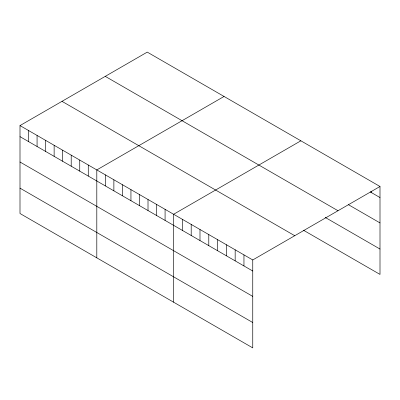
<?xml version="1.0" encoding="UTF-8"?>
<svg xmlns="http://www.w3.org/2000/svg" width="400" height="400" viewBox="0 0 400 400"><rect width="100%" height="100%" fill="white"/><g stroke="black" fill="none" stroke-linecap="round" stroke-linejoin="round"><path stroke-width="0.6" d="M20 125.585L252.75 259.96L252.75 347.885L20 213.51L20 125.585L147.25 52.115L380 186.49L380 274.415L303.45 230.22M224.06 96.46L96.805 169.925L96.805 257.855M300.865 140.805L173.615 214.27L173.615 302.195M252.75 259.96L380 186.49M370.175 191.875L380 197.55M348.45 204.7L380 222.915M105.26 76.36L338.005 210.735M325.175 217.4L380 249.05M61.995 101.34L294.74 235.715M20 136.645L252.75 271.02M20 162.01L252.75 296.385M20 188.145L252.75 322.52M371.205 191.245L371.205 192.475M243.955 254.885L243.955 265.94M235.165 249.805L235.165 260.865M226.37 244.73L226.37 255.79M217.575 239.655L217.575 250.715M208.785 234.575L208.785 245.635M199.99 229.5L199.99 240.56M191.2 224.425L191.2 235.485M182.405 219.35L182.405 230.405M165.08 209.345L165.08 220.405M156.545 204.415L156.545 215.475M148.01 199.49L148.01 210.55M139.475 194.565L139.475 205.625M130.945 189.635L130.945 200.695M122.41 184.71L122.41 195.77M113.875 179.78L113.875 190.84M105.34 174.855L105.34 185.915M88.275 165L88.275 176.06M79.74 160.075L79.74 171.135M71.205 155.145L71.205 166.205M62.67 150.22L62.67 161.28M54.135 145.29L54.135 156.35M45.6 140.365L45.6 151.425M37.07 135.435L37.07 146.495M28.535 130.51L28.535 141.57"/></g></svg>
